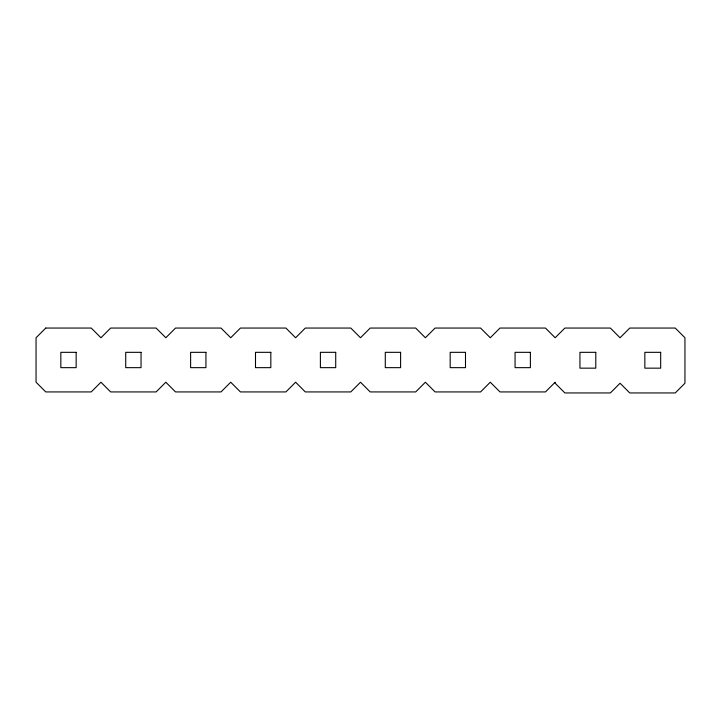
<?xml version="1.0" encoding="UTF-8"?>
<svg xmlns="http://www.w3.org/2000/svg" width="721" height="721" viewBox="0 0 721 721"><rect width="100%" height="100%" fill="white"/><g stroke="black" fill="none" stroke-linecap="round" stroke-linejoin="round"><path stroke-width="1.08" d="M45.756 328.055L36.05 337.761L36.05 382.211L45.756 391.927L91.234 391.927L100.94 382.211L110.646 391.927L156.124 391.927L165.83 382.211L175.536 391.927L221.014 391.927L230.72 382.211L240.426 391.927L285.904 391.927L295.61 382.211L305.316 391.927L350.794 391.927L360.5 382.211L370.206 391.927L415.684 391.927L425.39 382.211L435.096 391.927L480.574 391.927L490.28 382.211L499.986 391.927L545.464 391.927L555.17 382.211L555.17 383.239L564.876 392.945L610.354 392.945L620.06 383.239L629.766 392.945L675.244 392.945L684.95 383.239L684.95 337.761L675.244 328.055L629.766 328.055L620.06 337.761L610.354 328.055L564.876 328.055L555.17 337.761L545.464 328.055L499.986 328.055L490.28 337.761L480.574 328.055L435.096 328.055L425.39 337.761L415.684 328.055L370.206 328.055L360.5 337.761L350.794 328.055L305.316 328.055L295.61 337.761L285.904 328.055L240.426 328.055L230.72 337.761L221.014 328.055L175.536 328.055L165.83 337.761L156.124 328.055L110.646 328.055L100.94 337.761L91.234 328.055L45.756 328.055M76.156 352.326L60.834 352.326L60.834 367.656L76.156 367.656L76.156 352.326M141.046 352.326L125.724 352.326L125.724 367.656L141.046 367.656L141.046 352.326M205.936 352.326L190.614 352.326L190.614 367.656L205.936 367.656L205.936 352.326M270.826 352.326L255.504 352.326L255.504 367.656L270.826 367.656L270.826 352.326M335.716 352.326L320.394 352.326L320.394 367.656L335.716 367.656L335.716 352.326M400.606 352.326L385.284 352.326L385.284 367.656L400.606 367.656L400.606 352.326M465.496 352.326L450.174 352.326L450.174 367.656L465.496 367.656L465.496 352.326M530.386 352.326L515.064 352.326L515.064 367.656L530.386 367.656L530.386 352.326M595.789 352.326L579.954 352.326L579.954 368.161L595.789 368.161L595.789 352.326M660.679 352.326L644.844 352.326L644.844 368.161L660.679 368.161L660.679 352.326"/></g></svg>
